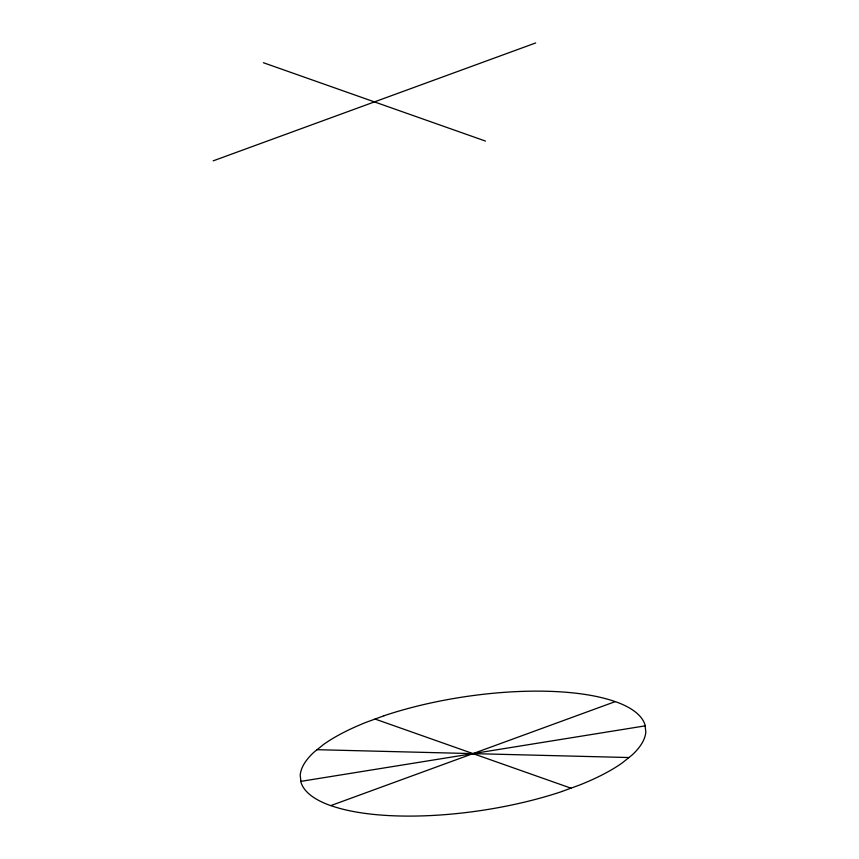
<?xml version="1.0" encoding="UTF-8"?>
<svg xmlns="http://www.w3.org/2000/svg" width="859" height="859" viewBox="0 0 859 859"><rect width="100%" height="100%" fill="white"/><g stroke="black" fill="none" stroke-linecap="round" stroke-linejoin="round"><path stroke-width="1.29" d="M213.193 160.848L535.694 42.95M383.984 715.783L366.117 722.322A174.216 57.295 -8.6 0 0 323.618 744.431L313.9 752.248A174.624 57.424 -8.6 0 0 300.21 775.344L301.047 782.506A175.107 57.585 -8.6 0 0 330.726 805.624L615.28 701.599A175.107 57.585 -8.6 0 1 644.969 724.717L645.807 731.889A174.624 57.424 -8.6 0 1 632.117 754.986L622.399 762.803A174.216 57.295 -8.6 0 1 579.9 784.911L562.033 791.44M300.811 781.379L645.206 725.855M317.035 749.692L628.981 757.541M263.423 62.728L485.464 141.069M375.05 719.047L570.967 788.175M562.087 791.461A174.688 57.446 -8.6 0 1 330.812 805.602M383.93 715.762A174.688 57.446 -8.6 0 1 615.194 701.631"/></g></svg>
